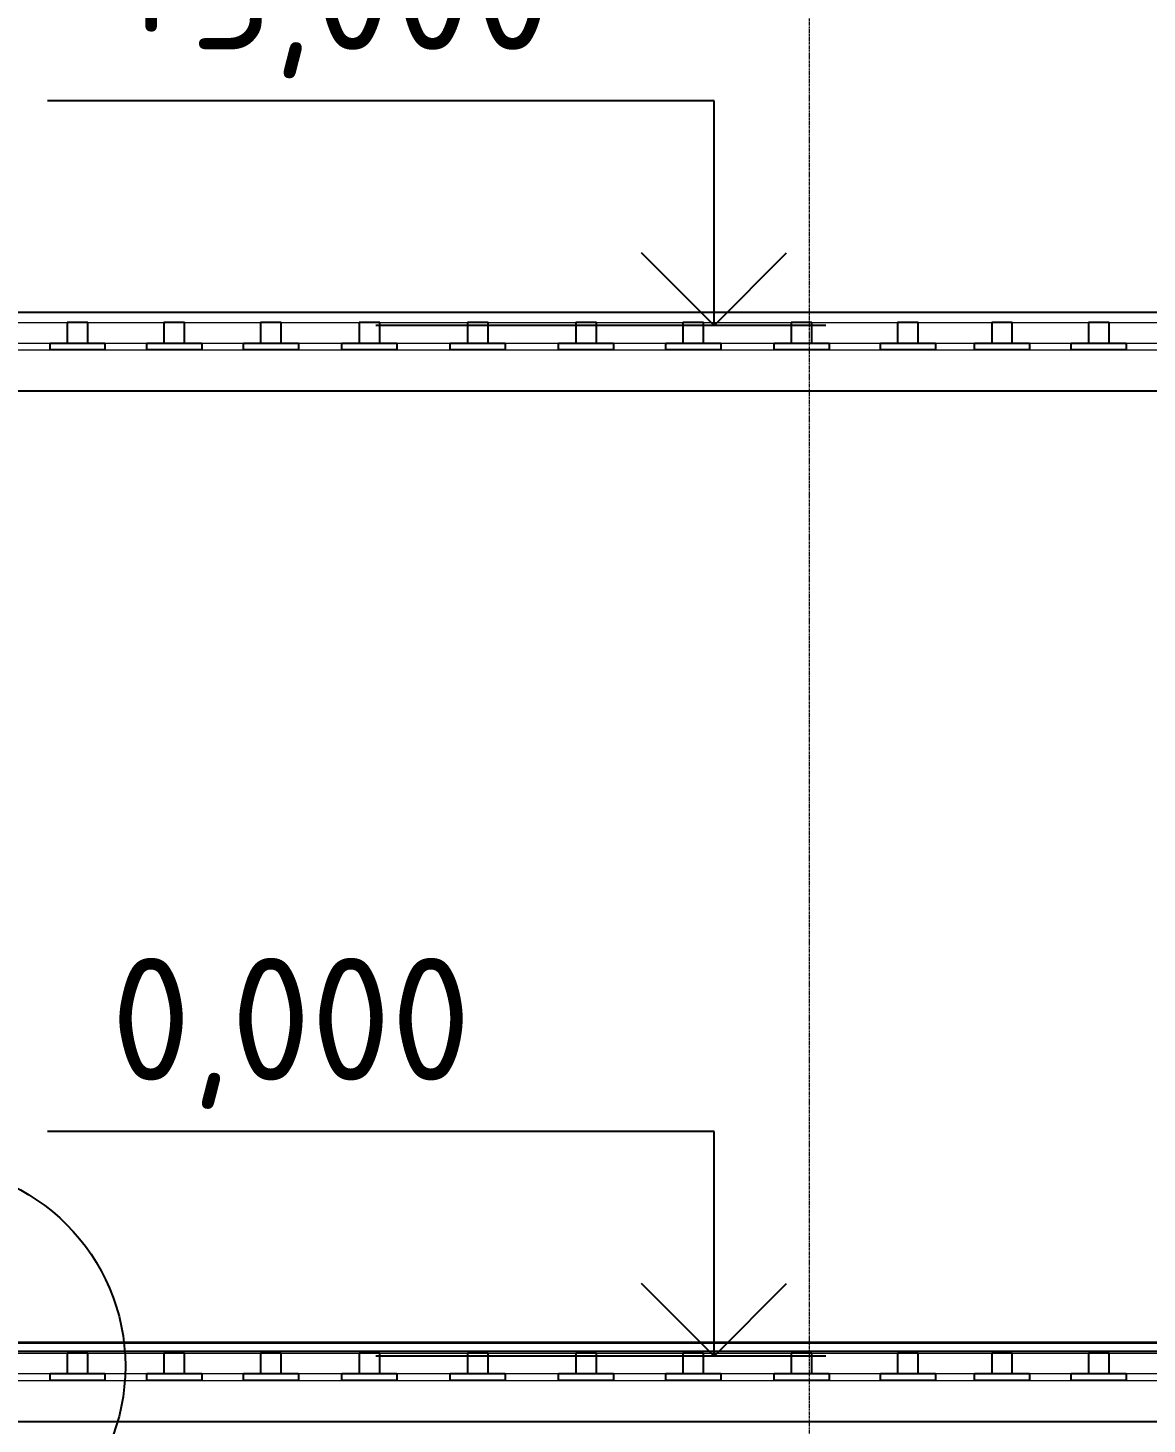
# Model space of a CAD drawing. Header units: inches. Extents: x -2431 to 214825, y 3 to 92804.
# Drawn here: x 168603 to 171862, y 11804 to 15868 of the extents above; entities that cross this region are included whole.
import ezdxf

# ---------------------------------------------------------------- set-up
doc = ezdxf.new("R2010")
doc.units = ezdxf.units.IN
doc.header["$MEASUREMENT"] = 0
doc.linetypes.add('Линия сетки', pattern=[22.225, 12.7, -3.175, 3.175, -3.175])
doc.layers.add('A-FLOR', color=250, linetype='Continuous', lineweight=9)
doc.layers.add('S-GRID', color=250, linetype='Continuous', lineweight=9)
doc.layers.add('Фундамент', color=30, linetype='Continuous')
doc.styles.add('Чертеж250', font='', dxfattribs={"height": 250})
doc.styles.get('Чертеж250').set_extended_font_data('GOST type B')

# ---------------------------------------------------------------- blocks, each defined once
blk = doc.blocks.new('1111')
for p, q in [((0, 653.9), (-1940.4, 653.9)), ((0, 0), (0, 653.9)), ((0, 0), (-211.2, 211.2)), ((0, 0), (211.2, 211.2)), ((325.9, 0), (-985.2, 0))]:
    blk.add_line(p, q)

msp = doc.modelspace()

# ---------------------------------------------------------------- linework, layer by layer
for p, q in [((170600.94982, 15655.98717), (168660.57431, 15655.98717)), ((170600.94982, 15002.08041), (170600.94982, 15655.98717)), ((168376.33062, 15040.74682), (171386.15309, 15040.74682)), ((168376.33062, 15040.74682), (171386.15309, 15040.74682)), ((168378.33062, 15040.74682), (171386.15309, 15040.74682)), ((168378.33062, 15040.74682), (171386.15309, 15040.74682)), ((171333.69363, 15040.74682), (174359.57652, 15040.74682)), ((171333.69363, 15040.74682), (174359.57652, 15040.74682)), ((171333.69363, 15040.74682), (174359.57652, 15040.74682)), ((171333.69363, 15040.74682), (174359.57652, 15040.74682)), ((168777.54648, 15010.74682), (168717.54648, 15010.74682)), ((168717.54648, 15010.74682), (168717.54648, 14950.74682)), ((168777.54648, 15010.74682), (168717.54648, 15010.74682)), ((168717.54648, 15010.74682), (168717.54648, 14950.74682)), ((168777.54648, 15010.74682), (168717.54648, 15010.74682)), ((168717.54648, 15010.74682), (168717.54648, 14950.74682)), ((168777.54648, 15010.74682), (168717.54648, 15010.74682)), ((168717.54648, 15010.74682), (168717.54648, 14950.74682)), ((168777.54648, 14950.74682), (168777.54648, 15010.74682)), ((168777.54648, 14950.74682), (168777.54648, 15010.74682)), ((168777.54648, 14950.74682), (168777.54648, 15010.74682)), ((168777.54648, 14950.74682), (168777.54648, 15010.74682)), ((169059.18749, 15010.74682), (168999.18749, 15010.74682)), ((168999.18749, 15010.74682), (168999.18749, 14950.74682)), ((169059.18749, 15010.74682), (168999.18749, 15010.74682)), ((168999.18749, 15010.74682), (168999.18749, 14950.74682)), ((169059.18749, 15010.74682), (168999.18749, 15010.74682)), ((168999.18749, 15010.74682), (168999.18749, 14950.74682)), ((169059.18749, 15010.74682), (168999.18749, 15010.74682)), ((168999.18749, 15010.74682), (168999.18749, 14950.74682)), ((169059.18749, 14950.74682), (169059.18749, 15010.74682)), ((169059.18749, 14950.74682), (169059.18749, 15010.74682)), ((169059.18749, 14950.74682), (169059.18749, 15010.74682)), ((169059.18749, 14950.74682), (169059.18749, 15010.74682)), ((169340.82851, 15010.74682), (169280.82851, 15010.74682)), ((169280.82851, 15010.74682), (169280.82851, 14950.74682)), ((169340.82851, 15010.74682), (169280.82851, 15010.74682)), ((169280.82851, 15010.74682), (169280.82851, 14950.74682)), ((169340.82851, 15010.74682), (169280.82851, 15010.74682)), ((169280.82851, 15010.74682), (169280.82851, 14950.74682)), ((169340.82851, 15010.74682), (169280.82851, 15010.74682)), ((169280.82851, 15010.74682), (169280.82851, 14950.74682)), ((169340.82851, 14950.74682), (169340.82851, 15010.74682)), ((169340.82851, 14950.74682), (169340.82851, 15010.74682)), ((169340.82851, 14950.74682), (169340.82851, 15010.74682)), ((169340.82851, 14950.74682), (169340.82851, 15010.74682)), ((169627.41121, 15010.74682), (169567.41121, 15010.74682)), ((169567.41121, 15010.74682), (169567.41121, 14950.74682)), ((169627.41121, 15010.74682), (169567.41121, 15010.74682)), ((169567.41121, 15010.74682), (169567.41121, 14950.74682)), ((169627.41121, 15010.74682), (169567.41121, 15010.74682)), ((169567.41121, 15010.74682), (169567.41121, 14950.74682)), ((169627.41121, 15010.74682), (169567.41121, 15010.74682)), ((169567.41121, 15010.74682), (169567.41121, 14950.74682)), ((169627.41121, 14950.74682), (169627.41121, 15010.74682)), ((169627.41121, 14950.74682), (169627.41121, 15010.74682)), ((169627.41121, 14950.74682), (169627.41121, 15010.74682)), ((169627.41121, 14950.74682), (169627.41121, 15010.74682)), ((169942.91121, 15010.74682), (169882.91121, 15010.74682)), ((169882.91121, 15010.74682), (169882.91121, 14950.74682)), ((169942.91121, 15010.74682), (169882.91121, 15010.74682)), ((169882.91121, 15010.74682), (169882.91121, 14950.74682)), ((169942.91121, 15010.74682), (169882.91121, 15010.74682)), ((169882.91121, 15010.74682), (169882.91121, 14950.74682)), ((169942.91121, 15010.74682), (169882.91121, 15010.74682)), ((169882.91121, 15010.74682), (169882.91121, 14950.74682)), ((169942.91121, 14950.74682), (169942.91121, 15010.74682)), ((169942.91121, 14950.74682), (169942.91121, 15010.74682)), ((169942.91121, 14950.74682), (169942.91121, 15010.74682)), ((169942.91121, 14950.74682), (169942.91121, 15010.74682)), ((170258.41121, 15010.74682), (170198.41121, 15010.74682)), ((170198.41121, 15010.74682), (170198.41121, 14950.74682)), ((170258.41121, 15010.74682), (170198.41121, 15010.74682)), ((170198.41121, 15010.74682), (170198.41121, 14950.74682)), ((170258.41121, 15010.74682), (170198.41121, 15010.74682)), ((170198.41121, 15010.74682), (170198.41121, 14950.74682)), ((170258.41121, 15010.74682), (170198.41121, 15010.74682)), ((170198.41121, 15010.74682), (170198.41121, 14950.74682)), ((170258.41121, 14950.74682), (170258.41121, 15010.74682)), ((170258.41121, 14950.74682), (170258.41121, 15010.74682)), ((170258.41121, 14950.74682), (170258.41121, 15010.74682)), ((170258.41121, 14950.74682), (170258.41121, 15010.74682)), ((170570.39684, 15010.74682), (170510.39684, 15010.74682)), ((170510.39684, 15010.74682), (170510.39684, 14950.74682)), ((170570.39684, 15010.74682), (170510.39684, 15010.74682)), ((170510.39684, 15010.74682), (170510.39684, 14950.74682)), ((170570.39684, 15010.74682), (170510.39684, 15010.74682)), ((170510.39684, 15010.74682), (170510.39684, 14950.74682)), ((170570.39684, 15010.74682), (170510.39684, 15010.74682)), ((170510.39684, 15010.74682), (170510.39684, 14950.74682)), ((170570.39684, 14950.74682), (170570.39684, 15010.74682)), ((170570.39684, 14950.74682), (170570.39684, 15010.74682)), ((170570.39684, 14950.74682), (170570.39684, 15010.74682)), ((170570.39684, 14950.74682), (170570.39684, 15010.74682)), ((170885.89684, 15010.74682), (170825.89684, 15010.74682)), ((170825.89684, 15010.74682), (170825.89684, 14950.74682)), ((170885.89684, 15010.74682), (170825.89684, 15010.74682)), ((170825.89684, 15010.74682), (170825.89684, 14950.74682)), ((170885.89684, 15010.74682), (170825.89684, 15010.74682)), ((170825.89684, 15010.74682), (170825.89684, 14950.74682)), ((170885.89684, 15010.74682), (170825.89684, 15010.74682)), ((170825.89684, 15010.74682), (170825.89684, 14950.74682)), ((170885.89684, 14950.74682), (170885.89684, 15010.74682)), ((170885.89684, 14950.74682), (170885.89684, 15010.74682)), ((170885.89684, 14950.74682), (170885.89684, 15010.74682)), ((170885.89684, 14950.74682), (170885.89684, 15010.74682)), ((171195.51881, 15010.74682), (171135.51881, 15010.74682)), ((171135.51881, 15010.74682), (171135.51881, 14950.74682)), ((171195.51881, 15010.74682), (171135.51881, 15010.74682)), ((171135.51881, 15010.74682), (171135.51881, 14950.74682)), ((171195.51881, 14950.74682), (171195.51881, 15010.74682)), ((171195.51881, 14950.74682), (171195.51881, 15010.74682)), ((171469.32889, 15010.74682), (171409.32889, 15010.74682)), ((171409.32889, 15010.74682), (171409.32889, 14950.74682)), ((171469.32889, 15010.74682), (171409.32889, 15010.74682)), ((171409.32889, 15010.74682), (171409.32889, 14950.74682)), ((171469.32889, 15010.74682), (171409.32889, 15010.74682)), ((171409.32889, 15010.74682), (171409.32889, 14950.74682)), ((171469.32889, 15010.74682), (171409.32889, 15010.74682)), ((171409.32889, 15010.74682), (171409.32889, 14950.74682)), ((171469.32889, 14950.74682), (171469.32889, 15010.74682)), ((171469.32889, 14950.74682), (171469.32889, 15010.74682)), ((171469.32889, 14950.74682), (171469.32889, 15010.74682)), ((171469.32889, 14950.74682), (171469.32889, 15010.74682)), ((171750.96991, 15010.74682), (171690.96991, 15010.74682)), ((171690.96991, 15010.74682), (171690.96991, 14950.74682)), ((171750.96991, 15010.74682), (171690.96991, 15010.74682)), ((171690.96991, 15010.74682), (171690.96991, 14950.74682)), ((171750.96991, 15010.74682), (171690.96991, 15010.74682)), ((171690.96991, 15010.74682), (171690.96991, 14950.74682)), ((171750.96991, 15010.74682), (171690.96991, 15010.74682)), ((171690.96991, 15010.74682), (171690.96991, 14950.74682)), ((171750.96991, 14950.74682), (171750.96991, 15010.74682)), ((171750.96991, 14950.74682), (171750.96991, 15010.74682)), ((171750.96991, 14950.74682), (171750.96991, 15010.74682)), ((171750.96991, 14950.74682), (171750.96991, 15010.74682)), ((168667.54648, 14950.74682), (168827.54648, 14950.74682)), ((168667.54648, 14930.74682), (168667.54648, 14950.74682)), ((168667.54648, 14950.74682), (168827.54648, 14950.74682)), ((168667.54648, 14930.74682), (168667.54648, 14950.74682)), ((168667.54648, 14950.74682), (168827.54648, 14950.74682)), ((168667.54648, 14930.74682), (168667.54648, 14950.74682)), ((168667.54648, 14950.74682), (168827.54648, 14950.74682)), ((168667.54648, 14930.74682), (168667.54648, 14950.74682)), ((168827.54648, 14930.74682), (168667.54648, 14930.74682)), ((168827.54648, 14930.74682), (168667.54648, 14930.74682)), ((168827.54648, 14930.74682), (168667.54648, 14930.74682)), ((168827.54648, 14930.74682), (168667.54648, 14930.74682)), ((168717.54648, 14950.74682), (168777.54648, 14950.74682)), ((168717.54648, 14950.74682), (168777.54648, 14950.74682)), ((168717.54648, 14950.74682), (168777.54648, 14950.74682)), ((168717.54648, 14950.74682), (168777.54648, 14950.74682)), ((168827.54648, 14950.74682), (168827.54648, 14930.74682)), ((168827.54648, 14950.74682), (168827.54648, 14930.74682)), ((168827.54648, 14950.74682), (168827.54648, 14930.74682)), ((168827.54648, 14950.74682), (168827.54648, 14930.74682)), ((168949.18749, 14950.74682), (169109.18749, 14950.74682)), ((168949.18749, 14930.74682), (168949.18749, 14950.74682)), ((168949.18749, 14950.74682), (169109.18749, 14950.74682)), ((168949.18749, 14930.74682), (168949.18749, 14950.74682)), ((168949.18749, 14950.74682), (169109.18749, 14950.74682)), ((168949.18749, 14930.74682), (168949.18749, 14950.74682)), ((168949.18749, 14950.74682), (169109.18749, 14950.74682)), ((168949.18749, 14930.74682), (168949.18749, 14950.74682)), ((169109.18749, 14930.74682), (168949.18749, 14930.74682)), ((169109.18749, 14930.74682), (168949.18749, 14930.74682)), ((169109.18749, 14930.74682), (168949.18749, 14930.74682)), ((169109.18749, 14930.74682), (168949.18749, 14930.74682)), ((168999.18749, 14950.74682), (169059.18749, 14950.74682)), ((168999.18749, 14950.74682), (169059.18749, 14950.74682)), ((168999.18749, 14950.74682), (169059.18749, 14950.74682)), ((168999.18749, 14950.74682), (169059.18749, 14950.74682)), ((169109.18749, 14950.74682), (169109.18749, 14930.74682)), ((169109.18749, 14950.74682), (169109.18749, 14930.74682)), ((169109.18749, 14950.74682), (169109.18749, 14930.74682)), ((169109.18749, 14950.74682), (169109.18749, 14930.74682)), ((169230.82851, 14950.74682), (169390.82851, 14950.74682)), ((169230.82851, 14930.74682), (169230.82851, 14950.74682)), ((169230.82851, 14950.74682), (169390.82851, 14950.74682)), ((169230.82851, 14930.74682), (169230.82851, 14950.74682)), ((169230.82851, 14950.74682), (169390.82851, 14950.74682)), ((169230.82851, 14930.74682), (169230.82851, 14950.74682)), ((169230.82851, 14950.74682), (169390.82851, 14950.74682)), ((169230.82851, 14930.74682), (169230.82851, 14950.74682)), ((169390.82851, 14930.74682), (169230.82851, 14930.74682)), ((169390.82851, 14930.74682), (169230.82851, 14930.74682)), ((169390.82851, 14930.74682), (169230.82851, 14930.74682)), ((169390.82851, 14930.74682), (169230.82851, 14930.74682)), ((169280.82851, 14950.74682), (169340.82851, 14950.74682)), ((169280.82851, 14950.74682), (169340.82851, 14950.74682)), ((169280.82851, 14950.74682), (169340.82851, 14950.74682)), ((169280.82851, 14950.74682), (169340.82851, 14950.74682)), ((169390.82851, 14950.74682), (169390.82851, 14930.74682)), ((169390.82851, 14950.74682), (169390.82851, 14930.74682)), ((169390.82851, 14950.74682), (169390.82851, 14930.74682)), ((169390.82851, 14950.74682), (169390.82851, 14930.74682)), ((169517.41121, 14950.74682), (169677.41121, 14950.74682)), ((169517.41121, 14930.74682), (169517.41121, 14950.74682)), ((169517.41121, 14950.74682), (169677.41121, 14950.74682)), ((169517.41121, 14930.74682), (169517.41121, 14950.74682)), ((169517.41121, 14950.74682), (169677.41121, 14950.74682)), ((169517.41121, 14930.74682), (169517.41121, 14950.74682)), ((169517.41121, 14950.74682), (169677.41121, 14950.74682)), ((169517.41121, 14930.74682), (169517.41121, 14950.74682)), ((169677.41121, 14930.74682), (169517.41121, 14930.74682)), ((169677.41121, 14930.74682), (169517.41121, 14930.74682)), ((169677.41121, 14930.74682), (169517.41121, 14930.74682)), ((169677.41121, 14930.74682), (169517.41121, 14930.74682)), ((169567.41121, 14950.74682), (169627.41121, 14950.74682)), ((169567.41121, 14950.74682), (169627.41121, 14950.74682)), ((169567.41121, 14950.74682), (169627.41121, 14950.74682)), ((169567.41121, 14950.74682), (169627.41121, 14950.74682)), ((169677.41121, 14950.74682), (169677.41121, 14930.74682)), ((169677.41121, 14950.74682), (169677.41121, 14930.74682)), ((169677.41121, 14950.74682), (169677.41121, 14930.74682)), ((169677.41121, 14950.74682), (169677.41121, 14930.74682)), ((169832.91121, 14950.74682), (169992.91121, 14950.74682)), ((169832.91121, 14930.74682), (169832.91121, 14950.74682)), ((169832.91121, 14950.74682), (169992.91121, 14950.74682)), ((169832.91121, 14930.74682), (169832.91121, 14950.74682)), ((169832.91121, 14950.74682), (169992.91121, 14950.74682)), ((169832.91121, 14930.74682), (169832.91121, 14950.74682)), ((169832.91121, 14950.74682), (169992.91121, 14950.74682)), ((169832.91121, 14930.74682), (169832.91121, 14950.74682)), ((169992.91121, 14930.74682), (169832.91121, 14930.74682)), ((169992.91121, 14930.74682), (169832.91121, 14930.74682)), ((169992.91121, 14930.74682), (169832.91121, 14930.74682)), ((169992.91121, 14930.74682), (169832.91121, 14930.74682)), ((169882.91121, 14950.74682), (169942.91121, 14950.74682)), ((169882.91121, 14950.74682), (169942.91121, 14950.74682)), ((169882.91121, 14950.74682), (169942.91121, 14950.74682)), ((169882.91121, 14950.74682), (169942.91121, 14950.74682)), ((169992.91121, 14950.74682), (169992.91121, 14930.74682)), ((169992.91121, 14950.74682), (169992.91121, 14930.74682)), ((169992.91121, 14950.74682), (169992.91121, 14930.74682)), ((169992.91121, 14950.74682), (169992.91121, 14930.74682)), ((170148.41121, 14950.74682), (170308.41121, 14950.74682)), ((170148.41121, 14930.74682), (170148.41121, 14950.74682)), ((170148.41121, 14950.74682), (170308.41121, 14950.74682)), ((170148.41121, 14930.74682), (170148.41121, 14950.74682)), ((170148.41121, 14950.74682), (170308.41121, 14950.74682)), ((170148.41121, 14930.74682), (170148.41121, 14950.74682)), ((170148.41121, 14950.74682), (170308.41121, 14950.74682)), ((170148.41121, 14930.74682), (170148.41121, 14950.74682)), ((170308.41121, 14930.74682), (170148.41121, 14930.74682)), ((170308.41121, 14930.74682), (170148.41121, 14930.74682)), ((170308.41121, 14930.74682), (170148.41121, 14930.74682)), ((170308.41121, 14930.74682), (170148.41121, 14930.74682)), ((170198.41121, 14950.74682), (170258.41121, 14950.74682)), ((170198.41121, 14950.74682), (170258.41121, 14950.74682)), ((170198.41121, 14950.74682), (170258.41121, 14950.74682)), ((170198.41121, 14950.74682), (170258.41121, 14950.74682)), ((170308.41121, 14950.74682), (170308.41121, 14930.74682)), ((170308.41121, 14950.74682), (170308.41121, 14930.74682)), ((170308.41121, 14950.74682), (170308.41121, 14930.74682)), ((170308.41121, 14950.74682), (170308.41121, 14930.74682)), ((170460.39684, 14950.74682), (170620.39684, 14950.74682)), ((170460.39684, 14930.74682), (170460.39684, 14950.74682)), ((170460.39684, 14950.74682), (170620.39684, 14950.74682)), ((170460.39684, 14930.74682), (170460.39684, 14950.74682)), ((170460.39684, 14950.74682), (170620.39684, 14950.74682)), ((170460.39684, 14930.74682), (170460.39684, 14950.74682)), ((170460.39684, 14950.74682), (170620.39684, 14950.74682)), ((170460.39684, 14930.74682), (170460.39684, 14950.74682)), ((170620.39684, 14930.74682), (170460.39684, 14930.74682)), ((170620.39684, 14930.74682), (170460.39684, 14930.74682)), ((170620.39684, 14930.74682), (170460.39684, 14930.74682)), ((170620.39684, 14930.74682), (170460.39684, 14930.74682)), ((170510.39684, 14950.74682), (170570.39684, 14950.74682)), ((170510.39684, 14950.74682), (170570.39684, 14950.74682)), ((170510.39684, 14950.74682), (170570.39684, 14950.74682)), ((170510.39684, 14950.74682), (170570.39684, 14950.74682)), ((170620.39684, 14950.74682), (170620.39684, 14930.74682)), ((170620.39684, 14950.74682), (170620.39684, 14930.74682)), ((170620.39684, 14950.74682), (170620.39684, 14930.74682)), ((170620.39684, 14950.74682), (170620.39684, 14930.74682)), ((170775.89684, 14950.74682), (170935.89684, 14950.74682)), ((170775.89684, 14930.74682), (170775.89684, 14950.74682)), ((170775.89684, 14950.74682), (170935.89684, 14950.74682)), ((170775.89684, 14930.74682), (170775.89684, 14950.74682)), ((170775.89684, 14950.74682), (170935.89684, 14950.74682)), ((170775.89684, 14930.74682), (170775.89684, 14950.74682)), ((170775.89684, 14950.74682), (170935.89684, 14950.74682)), ((170775.89684, 14930.74682), (170775.89684, 14950.74682)), ((170935.89684, 14930.74682), (170775.89684, 14930.74682)), ((170935.89684, 14930.74682), (170775.89684, 14930.74682)), ((170935.89684, 14930.74682), (170775.89684, 14930.74682)), ((170935.89684, 14930.74682), (170775.89684, 14930.74682)), ((170825.89684, 14950.74682), (170885.89684, 14950.74682)), ((170825.89684, 14950.74682), (170885.89684, 14950.74682)), ((170825.89684, 14950.74682), (170885.89684, 14950.74682)), ((170825.89684, 14950.74682), (170885.89684, 14950.74682)), ((170935.89684, 14950.74682), (170935.89684, 14930.74682)), ((170935.89684, 14950.74682), (170935.89684, 14930.74682)), ((170935.89684, 14950.74682), (170935.89684, 14930.74682)), ((170935.89684, 14950.74682), (170935.89684, 14930.74682)), ((171085.51881, 14950.74682), (171245.51881, 14950.74682)), ((171085.51881, 14930.74682), (171085.51881, 14950.74682)), ((171085.51881, 14950.74682), (171245.51881, 14950.74682)), ((171085.51881, 14930.74682), (171085.51881, 14950.74682)), ((171085.51881, 14950.74682), (171245.51881, 14950.74682)), ((171085.51881, 14930.74682), (171085.51881, 14950.74682)), ((171085.51881, 14950.74682), (171245.51881, 14950.74682)), ((171085.51881, 14930.74682), (171085.51881, 14950.74682)), ((171245.51881, 14930.74682), (171085.51881, 14930.74682)), ((171245.51881, 14930.74682), (171085.51881, 14930.74682)), ((171245.51881, 14930.74682), (171085.51881, 14930.74682)), ((171245.51881, 14930.74682), (171085.51881, 14930.74682)), ((171135.51881, 14950.74682), (171195.51881, 14950.74682)), ((171135.51881, 14950.74682), (171195.51881, 14950.74682)), ((171245.51881, 14950.74682), (171245.51881, 14930.74682)), ((171245.51881, 14950.74682), (171245.51881, 14930.74682)), ((171245.51881, 14950.74682), (171245.51881, 14930.74682)), ((171245.51881, 14950.74682), (171245.51881, 14930.74682)), ((171359.32889, 14950.74682), (171519.32889, 14950.74682)), ((171359.32889, 14930.74682), (171359.32889, 14950.74682)), ((171359.32889, 14950.74682), (171519.32889, 14950.74682)), ((171359.32889, 14930.74682), (171359.32889, 14950.74682)), ((171359.32889, 14950.74682), (171519.32889, 14950.74682)), ((171359.32889, 14930.74682), (171359.32889, 14950.74682)), ((171359.32889, 14950.74682), (171519.32889, 14950.74682)), ((171359.32889, 14930.74682), (171359.32889, 14950.74682)), ((171519.32889, 14930.74682), (171359.32889, 14930.74682)), ((171519.32889, 14930.74682), (171359.32889, 14930.74682)), ((171519.32889, 14930.74682), (171359.32889, 14930.74682)), ((171519.32889, 14930.74682), (171359.32889, 14930.74682)), ((171409.32889, 14950.74682), (171469.32889, 14950.74682)), ((171409.32889, 14950.74682), (171469.32889, 14950.74682)), ((171409.32889, 14950.74682), (171469.32889, 14950.74682)), ((171409.32889, 14950.74682), (171469.32889, 14950.74682)), ((171519.32889, 14950.74682), (171519.32889, 14930.74682)), ((171519.32889, 14950.74682), (171519.32889, 14930.74682)), ((171519.32889, 14950.74682), (171519.32889, 14930.74682)), ((171519.32889, 14950.74682), (171519.32889, 14930.74682)), ((171640.96991, 14950.74682), (171800.96991, 14950.74682)), ((171640.96991, 14930.74682), (171640.96991, 14950.74682)), ((171640.96991, 14950.74682), (171800.96991, 14950.74682)), ((171640.96991, 14930.74682), (171640.96991, 14950.74682)), ((171640.96991, 14950.74682), (171800.96991, 14950.74682)), ((171640.96991, 14930.74682), (171640.96991, 14950.74682)), ((171640.96991, 14950.74682), (171800.96991, 14950.74682)), ((171640.96991, 14930.74682), (171640.96991, 14950.74682)), ((171800.96991, 14930.74682), (171640.96991, 14930.74682)), ((171800.96991, 14930.74682), (171640.96991, 14930.74682)), ((171800.96991, 14930.74682), (171640.96991, 14930.74682)), ((171800.96991, 14930.74682), (171640.96991, 14930.74682)), ((171690.96991, 14950.74682), (171750.96991, 14950.74682)), ((171690.96991, 14950.74682), (171750.96991, 14950.74682)), ((171690.96991, 14950.74682), (171750.96991, 14950.74682)), ((171690.96991, 14950.74682), (171750.96991, 14950.74682)), ((171800.96991, 14950.74682), (171800.96991, 14930.74682)), ((171800.96991, 14950.74682), (171800.96991, 14930.74682)), ((171800.96991, 14950.74682), (171800.96991, 14930.74682)), ((171800.96991, 14950.74682), (171800.96991, 14930.74682)), ((168325.23347, 14811.36464), (174439.57652, 14811.36464)), ((168325.23347, 14811.36464), (174439.57652, 14811.36464)), ((170600.94982, 12655.98717), (168660.57431, 12655.98717)), ((170600.94982, 12002.08041), (170600.94982, 12655.98717)), ((168376.33062, 12040.74682), (171386.15309, 12040.74682)), ((168376.33062, 12040.74682), (171386.15309, 12040.74682)), ((168378.33062, 12040.74682), (171386.15309, 12040.74682)), ((168378.33062, 12040.74682), (171386.15309, 12040.74682)), ((171333.69363, 12040.74682), (174359.57652, 12040.74682)), ((171333.69363, 12040.74682), (174359.57652, 12040.74682)), ((171333.69363, 12040.74682), (174359.57652, 12040.74682)), ((171333.69363, 12040.74682), (174359.57652, 12040.74682)), ((168777.54648, 12010.74682), (168717.54648, 12010.74682)), ((168717.54648, 12010.74682), (168717.54648, 11950.74682)), ((168777.54648, 12010.74682), (168717.54648, 12010.74682)), ((168717.54648, 12010.74682), (168717.54648, 11950.74682)), ((168777.54648, 12010.74682), (168717.54648, 12010.74682)), ((168717.54648, 12010.74682), (168717.54648, 11950.74682)), ((168777.54648, 12010.74682), (168717.54648, 12010.74682)), ((168717.54648, 12010.74682), (168717.54648, 11950.74682)), ((168777.54648, 11950.74682), (168777.54648, 12010.74682)), ((168777.54648, 11950.74682), (168777.54648, 12010.74682)), ((168777.54648, 11950.74682), (168777.54648, 12010.74682)), ((168777.54648, 11950.74682), (168777.54648, 12010.74682)), ((169059.18749, 12010.74682), (168999.18749, 12010.74682)), ((168999.18749, 12010.74682), (168999.18749, 11950.74682)), ((169059.18749, 12010.74682), (168999.18749, 12010.74682)), ((168999.18749, 12010.74682), (168999.18749, 11950.74682)), ((169059.18749, 12010.74682), (168999.18749, 12010.74682)), ((168999.18749, 12010.74682), (168999.18749, 11950.74682)), ((169059.18749, 12010.74682), (168999.18749, 12010.74682)), ((168999.18749, 12010.74682), (168999.18749, 11950.74682)), ((169059.18749, 11950.74682), (169059.18749, 12010.74682)), ((169059.18749, 11950.74682), (169059.18749, 12010.74682)), ((169059.18749, 11950.74682), (169059.18749, 12010.74682)), ((169059.18749, 11950.74682), (169059.18749, 12010.74682)), ((169340.82851, 12010.74682), (169280.82851, 12010.74682)), ((169280.82851, 12010.74682), (169280.82851, 11950.74682)), ((169340.82851, 12010.74682), (169280.82851, 12010.74682)), ((169280.82851, 12010.74682), (169280.82851, 11950.74682)), ((169340.82851, 12010.74682), (169280.82851, 12010.74682)), ((169280.82851, 12010.74682), (169280.82851, 11950.74682)), ((169340.82851, 12010.74682), (169280.82851, 12010.74682)), ((169280.82851, 12010.74682), (169280.82851, 11950.74682)), ((169340.82851, 11950.74682), (169340.82851, 12010.74682)), ((169340.82851, 11950.74682), (169340.82851, 12010.74682)), ((169340.82851, 11950.74682), (169340.82851, 12010.74682)), ((169340.82851, 11950.74682), (169340.82851, 12010.74682)), ((169627.41121, 12010.74682), (169567.41121, 12010.74682)), ((169567.41121, 12010.74682), (169567.41121, 11950.74682)), ((169627.41121, 12010.74682), (169567.41121, 12010.74682)), ((169567.41121, 12010.74682), (169567.41121, 11950.74682)), ((169627.41121, 12010.74682), (169567.41121, 12010.74682)), ((169567.41121, 12010.74682), (169567.41121, 11950.74682)), ((169627.41121, 12010.74682), (169567.41121, 12010.74682)), ((169567.41121, 12010.74682), (169567.41121, 11950.74682)), ((169627.41121, 11950.74682), (169627.41121, 12010.74682)), ((169627.41121, 11950.74682), (169627.41121, 12010.74682)), ((169627.41121, 11950.74682), (169627.41121, 12010.74682)), ((169627.41121, 11950.74682), (169627.41121, 12010.74682)), ((169942.91121, 12010.74682), (169882.91121, 12010.74682)), ((169882.91121, 12010.74682), (169882.91121, 11950.74682)), ((169942.91121, 12010.74682), (169882.91121, 12010.74682)), ((169882.91121, 12010.74682), (169882.91121, 11950.74682)), ((169942.91121, 12010.74682), (169882.91121, 12010.74682)), ((169882.91121, 12010.74682), (169882.91121, 11950.74682)), ((169942.91121, 12010.74682), (169882.91121, 12010.74682)), ((169882.91121, 12010.74682), (169882.91121, 11950.74682)), ((169942.91121, 11950.74682), (169942.91121, 12010.74682)), ((169942.91121, 11950.74682), (169942.91121, 12010.74682)), ((169942.91121, 11950.74682), (169942.91121, 12010.74682)), ((169942.91121, 11950.74682), (169942.91121, 12010.74682)), ((170258.41121, 12010.74682), (170198.41121, 12010.74682)), ((170198.41121, 12010.74682), (170198.41121, 11950.74682)), ((170258.41121, 12010.74682), (170198.41121, 12010.74682)), ((170198.41121, 12010.74682), (170198.41121, 11950.74682)), ((170258.41121, 12010.74682), (170198.41121, 12010.74682)), ((170198.41121, 12010.74682), (170198.41121, 11950.74682)), ((170258.41121, 12010.74682), (170198.41121, 12010.74682)), ((170198.41121, 12010.74682), (170198.41121, 11950.74682)), ((170258.41121, 11950.74682), (170258.41121, 12010.74682)), ((170258.41121, 11950.74682), (170258.41121, 12010.74682)), ((170258.41121, 11950.74682), (170258.41121, 12010.74682)), ((170258.41121, 11950.74682), (170258.41121, 12010.74682)), ((170570.39684, 12010.74682), (170510.39684, 12010.74682)), ((170510.39684, 12010.74682), (170510.39684, 11950.74682)), ((170570.39684, 12010.74682), (170510.39684, 12010.74682)), ((170510.39684, 12010.74682), (170510.39684, 11950.74682)), ((170570.39684, 12010.74682), (170510.39684, 12010.74682)), ((170510.39684, 12010.74682), (170510.39684, 11950.74682)), ((170570.39684, 12010.74682), (170510.39684, 12010.74682)), ((170510.39684, 12010.74682), (170510.39684, 11950.74682)), ((170570.39684, 11950.74682), (170570.39684, 12010.74682)), ((170570.39684, 11950.74682), (170570.39684, 12010.74682)), ((170570.39684, 11950.74682), (170570.39684, 12010.74682)), ((170570.39684, 11950.74682), (170570.39684, 12010.74682)), ((170885.89684, 12010.74682), (170825.89684, 12010.74682)), ((170825.89684, 12010.74682), (170825.89684, 11950.74682)), ((170885.89684, 12010.74682), (170825.89684, 12010.74682)), ((170825.89684, 12010.74682), (170825.89684, 11950.74682)), ((170885.89684, 12010.74682), (170825.89684, 12010.74682)), ((170825.89684, 12010.74682), (170825.89684, 11950.74682)), ((170885.89684, 12010.74682), (170825.89684, 12010.74682)), ((170825.89684, 12010.74682), (170825.89684, 11950.74682)), ((170885.89684, 11950.74682), (170885.89684, 12010.74682)), ((170885.89684, 11950.74682), (170885.89684, 12010.74682)), ((170885.89684, 11950.74682), (170885.89684, 12010.74682)), ((170885.89684, 11950.74682), (170885.89684, 12010.74682)), ((171195.51881, 12010.74682), (171135.51881, 12010.74682)), ((171135.51881, 12010.74682), (171135.51881, 11950.74682)), ((171195.51881, 12010.74682), (171135.51881, 12010.74682)), ((171135.51881, 12010.74682), (171135.51881, 11950.74682)), ((171195.51881, 11950.74682), (171195.51881, 12010.74682)), ((171195.51881, 11950.74682), (171195.51881, 12010.74682)), ((171469.32889, 12010.74682), (171409.32889, 12010.74682)), ((171409.32889, 12010.74682), (171409.32889, 11950.74682)), ((171469.32889, 12010.74682), (171409.32889, 12010.74682)), ((171409.32889, 12010.74682), (171409.32889, 11950.74682)), ((171469.32889, 12010.74682), (171409.32889, 12010.74682)), ((171409.32889, 12010.74682), (171409.32889, 11950.74682)), ((171469.32889, 12010.74682), (171409.32889, 12010.74682)), ((171409.32889, 12010.74682), (171409.32889, 11950.74682)), ((171469.32889, 11950.74682), (171469.32889, 12010.74682)), ((171469.32889, 11950.74682), (171469.32889, 12010.74682)), ((171469.32889, 11950.74682), (171469.32889, 12010.74682)), ((171469.32889, 11950.74682), (171469.32889, 12010.74682)), ((171750.96991, 12010.74682), (171690.96991, 12010.74682)), ((171690.96991, 12010.74682), (171690.96991, 11950.74682)), ((171750.96991, 12010.74682), (171690.96991, 12010.74682)), ((171690.96991, 12010.74682), (171690.96991, 11950.74682)), ((171750.96991, 12010.74682), (171690.96991, 12010.74682)), ((171690.96991, 12010.74682), (171690.96991, 11950.74682)), ((171750.96991, 12010.74682), (171690.96991, 12010.74682)), ((171690.96991, 12010.74682), (171690.96991, 11950.74682)), ((171750.96991, 11950.74682), (171750.96991, 12010.74682)), ((171750.96991, 11950.74682), (171750.96991, 12010.74682)), ((171750.96991, 11950.74682), (171750.96991, 12010.74682)), ((171750.96991, 11950.74682), (171750.96991, 12010.74682)), ((168667.54648, 11950.74682), (168827.54648, 11950.74682)), ((168667.54648, 11930.74682), (168667.54648, 11950.74682)), ((168667.54648, 11950.74682), (168827.54648, 11950.74682)), ((168667.54648, 11930.74682), (168667.54648, 11950.74682)), ((168667.54648, 11950.74682), (168827.54648, 11950.74682)), ((168667.54648, 11930.74682), (168667.54648, 11950.74682)), ((168667.54648, 11950.74682), (168827.54648, 11950.74682)), ((168667.54648, 11930.74682), (168667.54648, 11950.74682)), ((168717.54648, 11950.74682), (168777.54648, 11950.74682)), ((168717.54648, 11950.74682), (168777.54648, 11950.74682)), ((168717.54648, 11950.74682), (168777.54648, 11950.74682)), ((168717.54648, 11950.74682), (168777.54648, 11950.74682)), ((168827.54648, 11950.74682), (168827.54648, 11930.74682)), ((168827.54648, 11950.74682), (168827.54648, 11930.74682)), ((168827.54648, 11950.74682), (168827.54648, 11930.74682)), ((168827.54648, 11950.74682), (168827.54648, 11930.74682)), ((168949.18749, 11950.74682), (169109.18749, 11950.74682)), ((168949.18749, 11930.74682), (168949.18749, 11950.74682)), ((168949.18749, 11950.74682), (169109.18749, 11950.74682)), ((168949.18749, 11930.74682), (168949.18749, 11950.74682)), ((168949.18749, 11950.74682), (169109.18749, 11950.74682)), ((168949.18749, 11930.74682), (168949.18749, 11950.74682)), ((168949.18749, 11950.74682), (169109.18749, 11950.74682)), ((168949.18749, 11930.74682), (168949.18749, 11950.74682)), ((168999.18749, 11950.74682), (169059.18749, 11950.74682)), ((168999.18749, 11950.74682), (169059.18749, 11950.74682)), ((168999.18749, 11950.74682), (169059.18749, 11950.74682)), ((168999.18749, 11950.74682), (169059.18749, 11950.74682)), ((169109.18749, 11950.74682), (169109.18749, 11930.74682)), ((169109.18749, 11950.74682), (169109.18749, 11930.74682)), ((169109.18749, 11950.74682), (169109.18749, 11930.74682)), ((169109.18749, 11950.74682), (169109.18749, 11930.74682)), ((169230.82851, 11950.74682), (169390.82851, 11950.74682)), ((169230.82851, 11930.74682), (169230.82851, 11950.74682)), ((169230.82851, 11950.74682), (169390.82851, 11950.74682)), ((169230.82851, 11930.74682), (169230.82851, 11950.74682)), ((169230.82851, 11950.74682), (169390.82851, 11950.74682)), ((169230.82851, 11930.74682), (169230.82851, 11950.74682)), ((169230.82851, 11950.74682), (169390.82851, 11950.74682)), ((169230.82851, 11930.74682), (169230.82851, 11950.74682)), ((169280.82851, 11950.74682), (169340.82851, 11950.74682)), ((169280.82851, 11950.74682), (169340.82851, 11950.74682)), ((169280.82851, 11950.74682), (169340.82851, 11950.74682)), ((169280.82851, 11950.74682), (169340.82851, 11950.74682)), ((169390.82851, 11950.74682), (169390.82851, 11930.74682)), ((169390.82851, 11950.74682), (169390.82851, 11930.74682)), ((169390.82851, 11950.74682), (169390.82851, 11930.74682)), ((169390.82851, 11950.74682), (169390.82851, 11930.74682)), ((169517.41121, 11950.74682), (169677.41121, 11950.74682)), ((169517.41121, 11930.74682), (169517.41121, 11950.74682)), ((169517.41121, 11950.74682), (169677.41121, 11950.74682)), ((169517.41121, 11930.74682), (169517.41121, 11950.74682)), ((169517.41121, 11950.74682), (169677.41121, 11950.74682)), ((169517.41121, 11930.74682), (169517.41121, 11950.74682)), ((169517.41121, 11950.74682), (169677.41121, 11950.74682)), ((169517.41121, 11930.74682), (169517.41121, 11950.74682)), ((169567.41121, 11950.74682), (169627.41121, 11950.74682)), ((169567.41121, 11950.74682), (169627.41121, 11950.74682)), ((169567.41121, 11950.74682), (169627.41121, 11950.74682)), ((169567.41121, 11950.74682), (169627.41121, 11950.74682)), ((169677.41121, 11950.74682), (169677.41121, 11930.74682)), ((169677.41121, 11950.74682), (169677.41121, 11930.74682)), ((169677.41121, 11950.74682), (169677.41121, 11930.74682)), ((169677.41121, 11950.74682), (169677.41121, 11930.74682)), ((169832.91121, 11950.74682), (169992.91121, 11950.74682)), ((169832.91121, 11930.74682), (169832.91121, 11950.74682)), ((169832.91121, 11950.74682), (169992.91121, 11950.74682)), ((169832.91121, 11930.74682), (169832.91121, 11950.74682)), ((169832.91121, 11950.74682), (169992.91121, 11950.74682)), ((169832.91121, 11930.74682), (169832.91121, 11950.74682)), ((169832.91121, 11950.74682), (169992.91121, 11950.74682)), ((169832.91121, 11930.74682), (169832.91121, 11950.74682)), ((169882.91121, 11950.74682), (169942.91121, 11950.74682)), ((169882.91121, 11950.74682), (169942.91121, 11950.74682)), ((169882.91121, 11950.74682), (169942.91121, 11950.74682)), ((169882.91121, 11950.74682), (169942.91121, 11950.74682)), ((169992.91121, 11950.74682), (169992.91121, 11930.74682)), ((169992.91121, 11950.74682), (169992.91121, 11930.74682)), ((169992.91121, 11950.74682), (169992.91121, 11930.74682)), ((169992.91121, 11950.74682), (169992.91121, 11930.74682)), ((170148.41121, 11950.74682), (170308.41121, 11950.74682)), ((170148.41121, 11930.74682), (170148.41121, 11950.74682)), ((170148.41121, 11950.74682), (170308.41121, 11950.74682)), ((170148.41121, 11930.74682), (170148.41121, 11950.74682)), ((170148.41121, 11950.74682), (170308.41121, 11950.74682)), ((170148.41121, 11930.74682), (170148.41121, 11950.74682)), ((170148.41121, 11950.74682), (170308.41121, 11950.74682)), ((170148.41121, 11930.74682), (170148.41121, 11950.74682)), ((170198.41121, 11950.74682), (170258.41121, 11950.74682)), ((170198.41121, 11950.74682), (170258.41121, 11950.74682)), ((170198.41121, 11950.74682), (170258.41121, 11950.74682)), ((170198.41121, 11950.74682), (170258.41121, 11950.74682)), ((170308.41121, 11950.74682), (170308.41121, 11930.74682)), ((170308.41121, 11950.74682), (170308.41121, 11930.74682)), ((170308.41121, 11950.74682), (170308.41121, 11930.74682)), ((170308.41121, 11950.74682), (170308.41121, 11930.74682)), ((170460.39684, 11950.74682), (170620.39684, 11950.74682)), ((170460.39684, 11930.74682), (170460.39684, 11950.74682)), ((170460.39684, 11950.74682), (170620.39684, 11950.74682)), ((170460.39684, 11930.74682), (170460.39684, 11950.74682)), ((170460.39684, 11950.74682), (170620.39684, 11950.74682)), ((170460.39684, 11930.74682), (170460.39684, 11950.74682)), ((170460.39684, 11950.74682), (170620.39684, 11950.74682)), ((170460.39684, 11930.74682), (170460.39684, 11950.74682)), ((170510.39684, 11950.74682), (170570.39684, 11950.74682)), ((170510.39684, 11950.74682), (170570.39684, 11950.74682)), ((170510.39684, 11950.74682), (170570.39684, 11950.74682)), ((170510.39684, 11950.74682), (170570.39684, 11950.74682)), ((170620.39684, 11950.74682), (170620.39684, 11930.74682)), ((170620.39684, 11950.74682), (170620.39684, 11930.74682)), ((170620.39684, 11950.74682), (170620.39684, 11930.74682)), ((170620.39684, 11950.74682), (170620.39684, 11930.74682)), ((170775.89684, 11950.74682), (170935.89684, 11950.74682)), ((170775.89684, 11930.74682), (170775.89684, 11950.74682)), ((170775.89684, 11950.74682), (170935.89684, 11950.74682)), ((170775.89684, 11930.74682), (170775.89684, 11950.74682)), ((170775.89684, 11950.74682), (170935.89684, 11950.74682)), ((170775.89684, 11930.74682), (170775.89684, 11950.74682)), ((170775.89684, 11950.74682), (170935.89684, 11950.74682)), ((170775.89684, 11930.74682), (170775.89684, 11950.74682)), ((170825.89684, 11950.74682), (170885.89684, 11950.74682)), ((170825.89684, 11950.74682), (170885.89684, 11950.74682)), ((170825.89684, 11950.74682), (170885.89684, 11950.74682)), ((170825.89684, 11950.74682), (170885.89684, 11950.74682)), ((170935.89684, 11950.74682), (170935.89684, 11930.74682)), ((170935.89684, 11950.74682), (170935.89684, 11930.74682)), ((170935.89684, 11950.74682), (170935.89684, 11930.74682)), ((170935.89684, 11950.74682), (170935.89684, 11930.74682)), ((171085.51881, 11950.74682), (171245.51881, 11950.74682)), ((171085.51881, 11930.74682), (171085.51881, 11950.74682)), ((171085.51881, 11950.74682), (171245.51881, 11950.74682)), ((171085.51881, 11930.74682), (171085.51881, 11950.74682)), ((171085.51881, 11950.74682), (171245.51881, 11950.74682)), ((171085.51881, 11930.74682), (171085.51881, 11950.74682)), ((171085.51881, 11950.74682), (171245.51881, 11950.74682)), ((171085.51881, 11930.74682), (171085.51881, 11950.74682)), ((171135.51881, 11950.74682), (171195.51881, 11950.74682)), ((171135.51881, 11950.74682), (171195.51881, 11950.74682)), ((171245.51881, 11950.74682), (171245.51881, 11930.74682)), ((171245.51881, 11950.74682), (171245.51881, 11930.74682)), ((171245.51881, 11950.74682), (171245.51881, 11930.74682)), ((171245.51881, 11950.74682), (171245.51881, 11930.74682)), ((171359.32889, 11950.74682), (171519.32889, 11950.74682)), ((171359.32889, 11930.74682), (171359.32889, 11950.74682)), ((171359.32889, 11950.74682), (171519.32889, 11950.74682)), ((171359.32889, 11930.74682), (171359.32889, 11950.74682)), ((171359.32889, 11950.74682), (171519.32889, 11950.74682)), ((171359.32889, 11930.74682), (171359.32889, 11950.74682)), ((171359.32889, 11950.74682), (171519.32889, 11950.74682)), ((171359.32889, 11930.74682), (171359.32889, 11950.74682)), ((171409.32889, 11950.74682), (171469.32889, 11950.74682)), ((171409.32889, 11950.74682), (171469.32889, 11950.74682)), ((171409.32889, 11950.74682), (171469.32889, 11950.74682)), ((171409.32889, 11950.74682), (171469.32889, 11950.74682)), ((171519.32889, 11950.74682), (171519.32889, 11930.74682)), ((171519.32889, 11950.74682), (171519.32889, 11930.74682)), ((171519.32889, 11950.74682), (171519.32889, 11930.74682)), ((171519.32889, 11950.74682), (171519.32889, 11930.74682)), ((171640.96991, 11950.74682), (171800.96991, 11950.74682)), ((171640.96991, 11930.74682), (171640.96991, 11950.74682)), ((171640.96991, 11950.74682), (171800.96991, 11950.74682)), ((171640.96991, 11930.74682), (171640.96991, 11950.74682)), ((171640.96991, 11950.74682), (171800.96991, 11950.74682)), ((171640.96991, 11930.74682), (171640.96991, 11950.74682)), ((171640.96991, 11950.74682), (171800.96991, 11950.74682)), ((171640.96991, 11930.74682), (171640.96991, 11950.74682)), ((171690.96991, 11950.74682), (171750.96991, 11950.74682)), ((171690.96991, 11950.74682), (171750.96991, 11950.74682)), ((171690.96991, 11950.74682), (171750.96991, 11950.74682)), ((171690.96991, 11950.74682), (171750.96991, 11950.74682)), ((171800.96991, 11950.74682), (171800.96991, 11930.74682)), ((171800.96991, 11950.74682), (171800.96991, 11930.74682)), ((171800.96991, 11950.74682), (171800.96991, 11930.74682)), ((171800.96991, 11950.74682), (171800.96991, 11930.74682)), ((168827.54648, 11930.74682), (168667.54648, 11930.74682)), ((168827.54648, 11930.74682), (168667.54648, 11930.74682)), ((168827.54648, 11930.74682), (168667.54648, 11930.74682)), ((168827.54648, 11930.74682), (168667.54648, 11930.74682)), ((169109.18749, 11930.74682), (168949.18749, 11930.74682)), ((169109.18749, 11930.74682), (168949.18749, 11930.74682)), ((169109.18749, 11930.74682), (168949.18749, 11930.74682)), ((169109.18749, 11930.74682), (168949.18749, 11930.74682)), ((169390.82851, 11930.74682), (169230.82851, 11930.74682)), ((169390.82851, 11930.74682), (169230.82851, 11930.74682)), ((169390.82851, 11930.74682), (169230.82851, 11930.74682)), ((169390.82851, 11930.74682), (169230.82851, 11930.74682)), ((169677.41121, 11930.74682), (169517.41121, 11930.74682)), ((169677.41121, 11930.74682), (169517.41121, 11930.74682)), ((169677.41121, 11930.74682), (169517.41121, 11930.74682)), ((169677.41121, 11930.74682), (169517.41121, 11930.74682)), ((169992.91121, 11930.74682), (169832.91121, 11930.74682)), ((169992.91121, 11930.74682), (169832.91121, 11930.74682)), ((169992.91121, 11930.74682), (169832.91121, 11930.74682)), ((169992.91121, 11930.74682), (169832.91121, 11930.74682)), ((170308.41121, 11930.74682), (170148.41121, 11930.74682)), ((170308.41121, 11930.74682), (170148.41121, 11930.74682)), ((170308.41121, 11930.74682), (170148.41121, 11930.74682)), ((170308.41121, 11930.74682), (170148.41121, 11930.74682)), ((170620.39684, 11930.74682), (170460.39684, 11930.74682)), ((170620.39684, 11930.74682), (170460.39684, 11930.74682)), ((170620.39684, 11930.74682), (170460.39684, 11930.74682)), ((170620.39684, 11930.74682), (170460.39684, 11930.74682)), ((170935.89684, 11930.74682), (170775.89684, 11930.74682)), ((170935.89684, 11930.74682), (170775.89684, 11930.74682)), ((170935.89684, 11930.74682), (170775.89684, 11930.74682)), ((170935.89684, 11930.74682), (170775.89684, 11930.74682)), ((171245.51881, 11930.74682), (171085.51881, 11930.74682)), ((171245.51881, 11930.74682), (171085.51881, 11930.74682)), ((171245.51881, 11930.74682), (171085.51881, 11930.74682)), ((171245.51881, 11930.74682), (171085.51881, 11930.74682)), ((171519.32889, 11930.74682), (171359.32889, 11930.74682)), ((171519.32889, 11930.74682), (171359.32889, 11930.74682)), ((171519.32889, 11930.74682), (171359.32889, 11930.74682)), ((171519.32889, 11930.74682), (171359.32889, 11930.74682)), ((171800.96991, 11930.74682), (171640.96991, 11930.74682)), ((171800.96991, 11930.74682), (171640.96991, 11930.74682)), ((171800.96991, 11930.74682), (171640.96991, 11930.74682)), ((171800.96991, 11930.74682), (171640.96991, 11930.74682)), ((168325.23347, 11811.36464), (174439.57652, 11811.36464)), ((168325.23347, 11811.36464), (174439.57652, 11811.36464))]:
    msp.add_line(p, q)
at = {"lineweight": 0}
for p, q in [((168378.33062, 15010.74682), (171386.15309, 15010.74682)), ((168378.33062, 15010.74682), (171386.15309, 15010.74682)), ((168378.33062, 15010.74682), (171386.15309, 15010.74682)), ((168378.33062, 15010.74682), (171386.15309, 15010.74682)), ((171333.69363, 15010.74682), (174359.57652, 15010.74682)), ((171333.69363, 15010.74682), (174359.57652, 15010.74682)), ((171333.69363, 15010.74682), (174359.57652, 15010.74682)), ((171333.69363, 15010.74682), (174359.57652, 15010.74682)), ((168378.33062, 14950.74682), (171388.15309, 14950.74682)), ((168378.33062, 14950.74682), (171388.15309, 14950.74682)), ((168378.33062, 14950.74682), (171388.15309, 14950.74682)), ((168378.33062, 14950.74682), (171388.15309, 14950.74682)), ((168378.33062, 14930.74682), (171386.15309, 14930.74682)), ((168378.33062, 14930.74682), (171386.15309, 14930.74682)), ((168378.33062, 14930.74682), (171386.15309, 14930.74682)), ((168378.33062, 14930.74682), (171386.15309, 14930.74682)), ((171333.69363, 14950.74682), (174361.57652, 14950.74682)), ((171333.69363, 14950.74682), (174361.57652, 14950.74682)), ((171333.69363, 14950.74682), (174361.57652, 14950.74682)), ((171333.69363, 14950.74682), (174361.57652, 14950.74682)), ((171333.69363, 14930.74682), (174359.57652, 14930.74682)), ((171333.69363, 14930.74682), (174359.57652, 14930.74682)), ((171333.69363, 14930.74682), (174359.57652, 14930.74682)), ((171333.69363, 14930.74682), (174359.57652, 14930.74682)), ((168378.33062, 12010.74682), (171386.15309, 12010.74682)), ((168378.33062, 12010.74682), (171386.15309, 12010.74682)), ((168378.33062, 12010.74682), (171386.15309, 12010.74682)), ((168378.33062, 12010.74682), (171386.15309, 12010.74682)), ((171333.69363, 12010.74682), (174359.57652, 12010.74682)), ((171333.69363, 12010.74682), (174359.57652, 12010.74682)), ((171333.69363, 12010.74682), (174359.57652, 12010.74682)), ((171333.69363, 12010.74682), (174359.57652, 12010.74682)), ((168378.33062, 11950.74682), (171388.15309, 11950.74682)), ((168378.33062, 11950.74682), (171388.15309, 11950.74682)), ((168378.33062, 11950.74682), (171388.15309, 11950.74682)), ((168378.33062, 11950.74682), (171388.15309, 11950.74682)), ((171333.69363, 11950.74682), (174361.57652, 11950.74682)), ((171333.69363, 11950.74682), (174361.57652, 11950.74682)), ((171333.69363, 11950.74682), (174361.57652, 11950.74682)), ((171333.69363, 11950.74682), (174361.57652, 11950.74682)), ((168378.33062, 11930.74682), (171386.15309, 11930.74682)), ((168378.33062, 11930.74682), (171386.15309, 11930.74682)), ((168378.33062, 11930.74682), (171386.15309, 11930.74682)), ((168378.33062, 11930.74682), (171386.15309, 11930.74682)), ((171333.69363, 11930.74682), (174359.57652, 11930.74682)), ((171333.69363, 11930.74682), (174359.57652, 11930.74682)), ((171333.69363, 11930.74682), (174359.57652, 11930.74682)), ((171333.69363, 11930.74682), (174359.57652, 11930.74682))]:
    msp.add_line(p, q, dxfattribs=at)
at = {"layer": 'A-FLOR', "lineweight": 35}
msp.add_line((174449.57652, 12040.74682), (168376.33062, 12040.74682), dxfattribs=at)
msp.add_line((174449.57652, 12040.74682), (168376.33062, 12040.74682), dxfattribs=at)
at = {"layer": 'S-GRID', "linetype": 'Линия сетки', "ltscale": 0.5}
msp.add_line((170877.44773, 42486.79996), (170877.44773, 6427.63125), dxfattribs=at)
at = {"layer": 'Фундамент'}
msp.add_line((108806.78343, 12016.03695), (178400.98792, 12016.03695), dxfattribs=at)
msp.add_circle((168303.33062, 11972.20958), 583.56803, dxfattribs=at)

# ---------------------------------------------------------------- block references
for p in [(170600.94982, 15002.08041), (170600.94982, 15002.08041), (170600.94982, 12002.08041), (170600.94982, 12002.08041)]:
    msp.add_blockref('1111', p)

# ---------------------------------------------------------------- texts
at = {"style": 'Чертеж250'}
for s, p in [('+3,000', (168845.23356, 15804.44277)), ('0,000', (168845.23356, 12804.44277))]:
    msp.add_text(s, height=356.591914, dxfattribs=at).set_placement(p)

doc.saveas('drawing.dxf')
